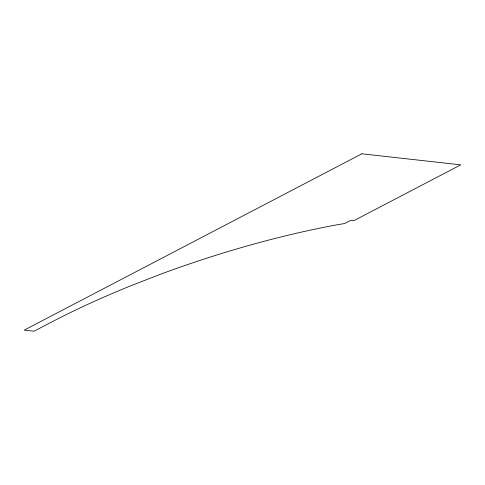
<?xml version="1.0" encoding="UTF-8"?>
<svg xmlns="http://www.w3.org/2000/svg" width="485" height="485" viewBox="0 0 485 485"><rect width="100%" height="100%" fill="white"/><g stroke="black" fill="none" stroke-linecap="round" stroke-linejoin="round"><path stroke-width="0.73" d="M361.865 153.793L24.25 330.109L34.053 331.207L50.258 322.743A315.092 86.324 -18.3 0 1 130.071 286.071L158.983 274.819A315.092 86.324 -18.3 0 1 336.238 224.937L344.568 223.543L350.643 220.366L353.783 220.717L460.75 164.851L361.865 153.793"/></g></svg>
